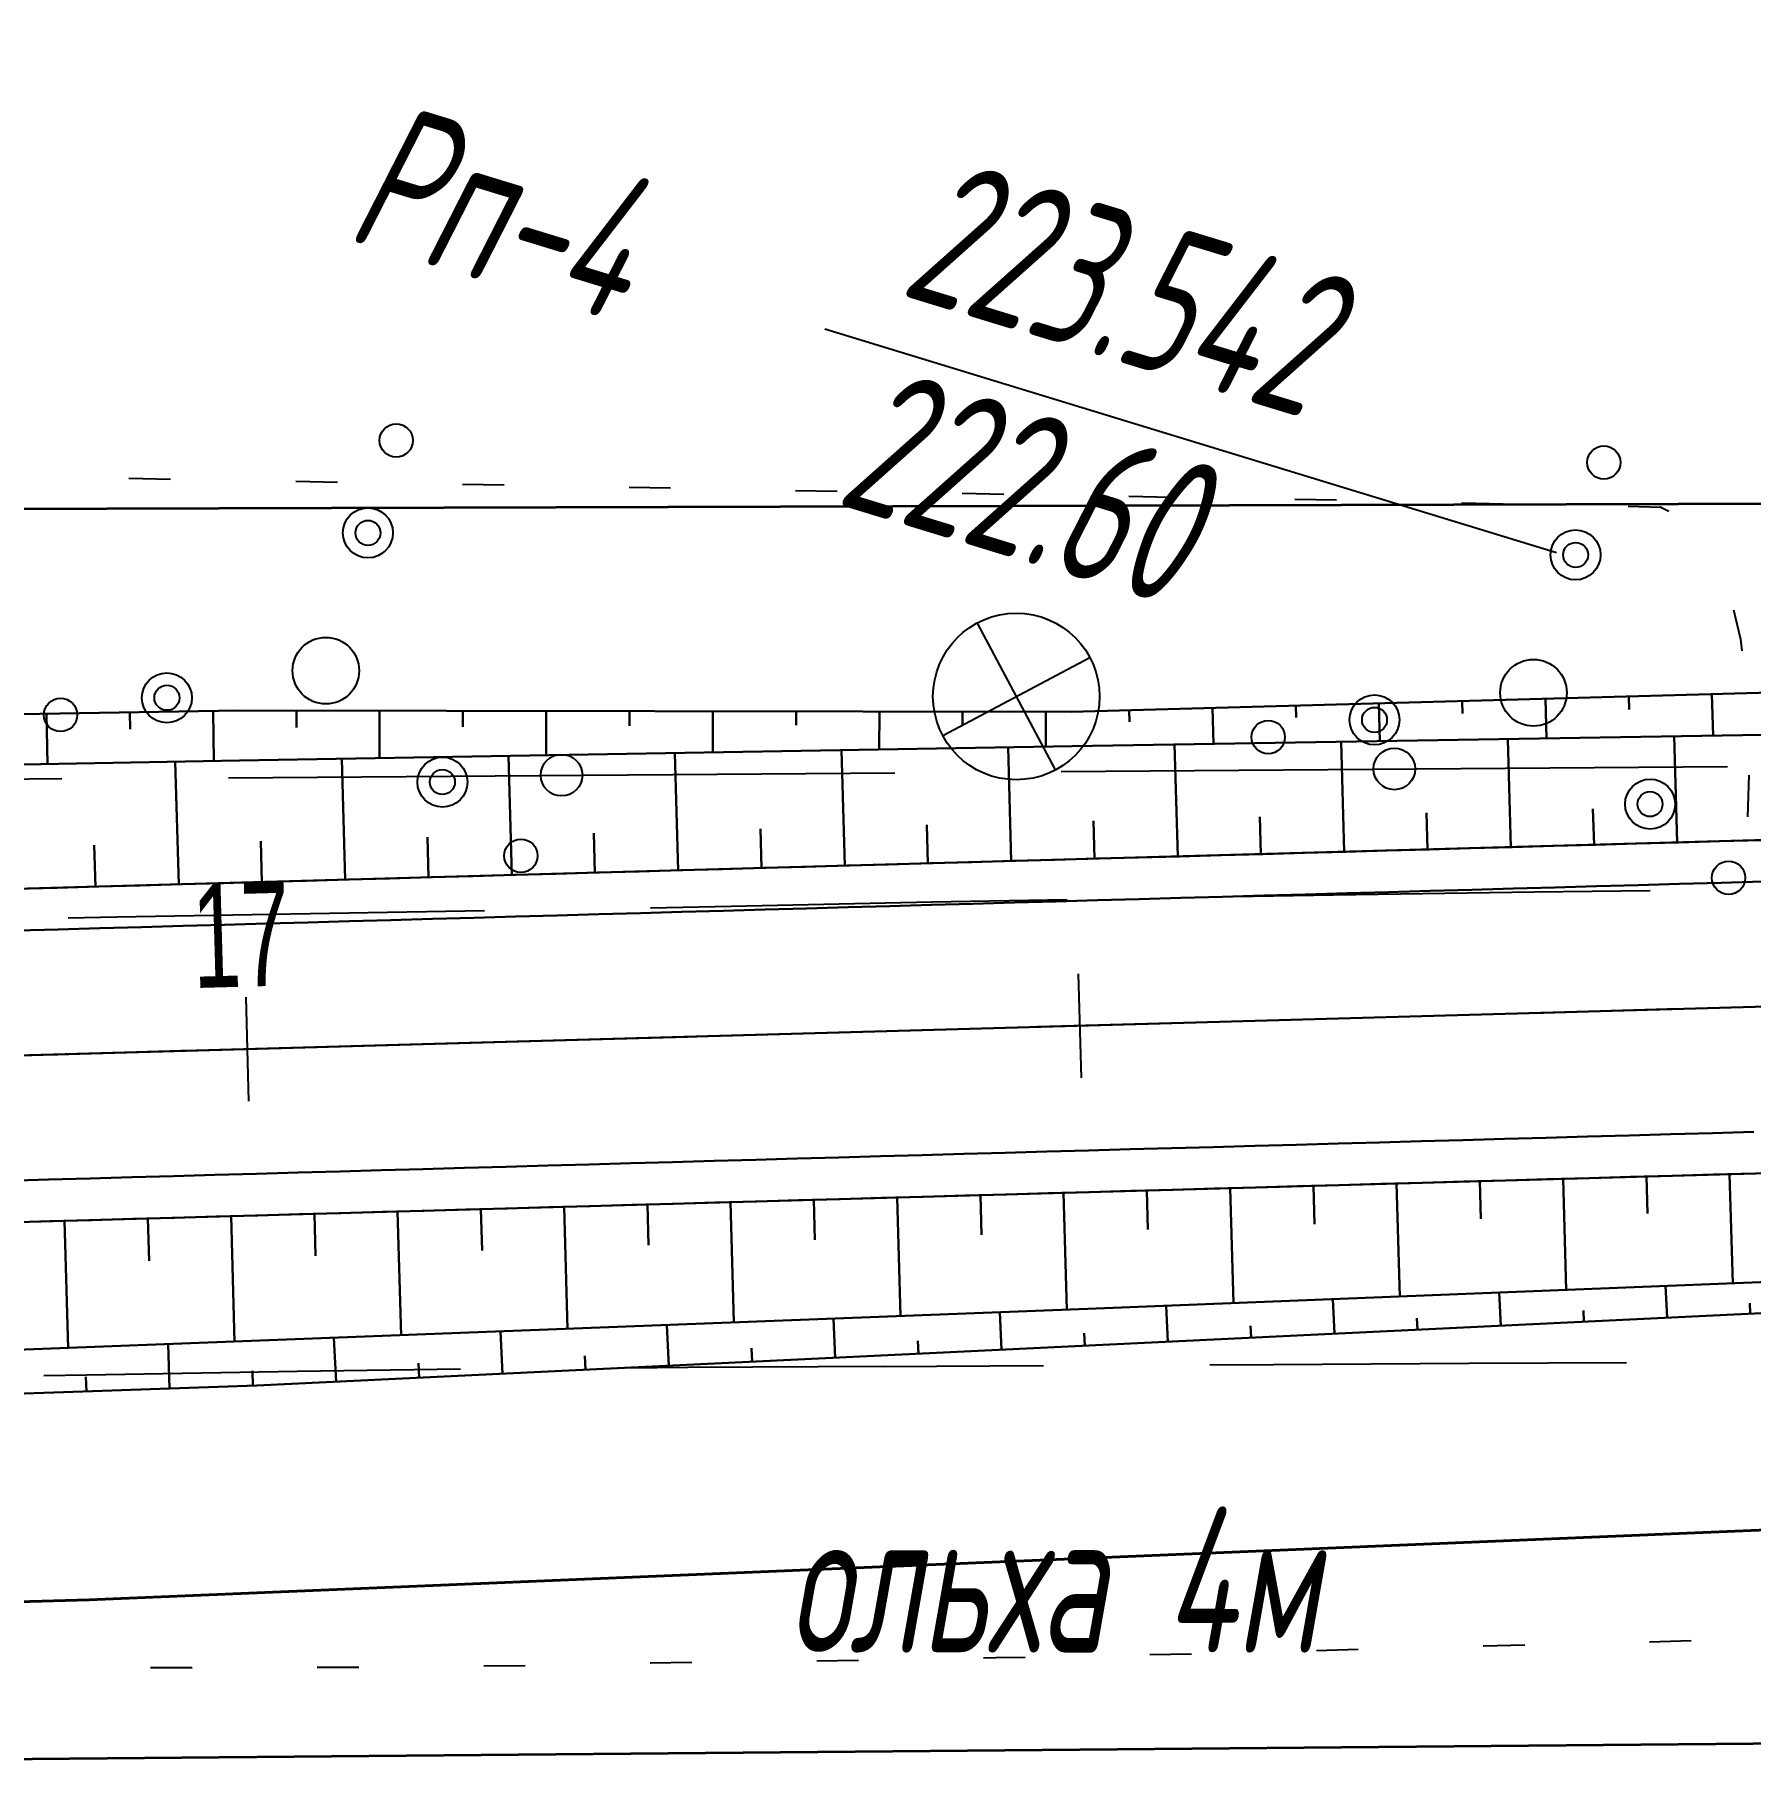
# Model space of a CAD drawing. Header units: millimetres. Extents: x -1799 to 6962, y -1020 to 4121.
# Drawn here: x -197.15 to -155.95, y 3314.35 to 3355.86 of the extents above; entities that cross this region are included whole.
import ezdxf
from ezdxf import colors
from ezdxf.entities.mleader import LeaderData, LeaderLine
from ezdxf.math import Vec2, Vec3

# ---------------------------------------------------------------- set-up
doc = ezdxf.new("R2010")
doc.units = ezdxf.units.MM
doc.linetypes.add('CONTI', pattern=[0])
doc.linetypes.add('STROT', pattern=[1.7, 0.5, -1.2])
for name, color, linetype, lineweight in [('10', 1, 'Continuous', 35), ('КОПИЯ_ОСЬ_13_ОТКОСЫ', 7, 'Continuous', 30), ('КОПИЯ_ОСЬ_ГРАНИЦЫ_ПОЛОС', 7, 'Continuous', 30), ('ОСЬ_ВЕРХ_ПОКРЫТИЯ_ГРАНИЦЫ_ПОЛОС', 7, 'Continuous', 30), ('ОСЬ_ВЕРХ_ПОКРЫТИЯ_ОСЬ', 1, 'Continuous', 30), ('Отметки', 5, 'Continuous', 30)]:
    doc.layers.add(name, color=color, linetype=linetype, lineweight=lineweight)
for name, color, linetype in [('_Ростелеком', 6, 'Continuous'), ('NAD_MDEFAULT', 7, 'CONTI'), ('PI_TTDEFAULT', 5, 'CONTI'), ('PLN_O', 7, 'CONTI'), ('SIT_LDEFAULT', 7, 'CONTI'), ('USLZNDEFAULT', 7, 'CONTI'), ('КОПИЯ_ОСЬ_ТАНГЕНСЫ', 1, 'Continuous'), ('ОСЬ_ВЕРХ_ПОКРЫТИЯ_ПИКЕТЫ', 1, 'Continuous'), ('ОСЬ_ВЕРХ_ПОКРЫТИЯ_ТАНГЕНСЫ', 1, 'Continuous'), ('разметка', 7, 'Continuous')]:
    doc.layers.add(name, color=color, linetype=linetype)
doc.styles.add('eskd', font='spds.shx', dxfattribs={"width": 1.2, "oblique": 15})
doc.styles.get("Standard").update_dxf_attribs({"font": 'arial.ttf'})
doc.styles.add('STYLE1', font='romand.shx', dxfattribs={"width": 0.9})
doc.styles.add('ГОСТ', font='', dxfattribs={"oblique": 15, "height": 4})
doc.styles.get('ГОСТ').set_extended_font_data('GOST type A')
doc.linetypes.add('кабель_связи_проект.', pattern='A,10,-1,["/",STYLE1,S=3,R=0,X=0,Y=-1.5],-4.1', length=15.1)

# ---------------------------------------------------------------- blocks, each defined once
blk = doc.blocks.new('BL_7')
at = {"color": 0}
for p, q in [((-1.4, 1.4), (1.4, -1.4)), ((-1.4, -1.4), (1.4, 1.4))]:
    blk.add_line(p, q, dxfattribs=at)
blk.add_circle((0, 0), 2, dxfattribs=at)
blk = doc.blocks.new('BL_2010')
at = {"color": 0}
for centre, radius in [((0, 5.78), 0.4), ((0, 3.46), 0.6), ((0, 3.46), 0.3), ((0, 0), 0.8), ((-3.46, -1.74), 0.6), ((3.46, -1.74), 0.6), ((-3.46, -1.74), 0.3), ((3.46, -1.74), 0.3), ((-5.78, -2.88), 0.4), ((5.78, -2.88), 0.4)]:
    blk.add_circle(centre, radius, dxfattribs=at)
blk = doc.blocks.new('_None')

msp = doc.modelspace()

# ---------------------------------------------------------------- linework, layer by layer
at = {"layer": '10'}
for points in [[(-360.3940356235744, 3343.983480735135), (-65.03403562370477, 3344.8734807348), (87.15596437670501, 3350.8734807348), (108.6359643766864, 3348.193480735098), (148.5759643766305, 3330.113480735024), (255.0959643766491, 3267.823480734986), (280.3259643766305, 3251.413480734837), (314.6459643764629, 3229.093480734539), (366.2559643763325, 3197.31348073521), (410.9159643764815, 3168.513480735396), (446.7359643763139, 3154.31348073521), (486.3459643766491, 3141.693480735098), (517.0159643765746, 3127.883480735508), (586.8459643766491, 3116.463480734651), (604.335964376407, 3112.893480735284), (723.3059643766119, 3088.593480734539), (842.1059643764256, 3064.31348073521), (1030.225964376537, 3025.883480735508), (1104.975964376537, 3010.613480735024)], [(1051.205964376519, 3001.583480734763), (974.5059643763325, 3016.913480734837), (912.2659643765746, 3029.913480734837), (802.7159643762952, 3052.773480735173), (731.245964376556, 3067.833480734763), (636.7759643763511, 3087.133480735508), (493.4559643765188, 3112.213480734651), (494.9859643763139, 3106.723480735359), (485.3159643763884, 3108.343480734539), (431.4659643762952, 3127.803480735433), (399.2859643765933, 3139.153480735061), (370.1459643764629, 3158.463480734651), (256.9559643765188, 3237.543480734726), (178.3259643766305, 3282.643480735284), (135.3159643763884, 3306.773480735173), (116.4659643762952, 3313.343480734539), (93.10596437642562, 3317.06348073521), (-267.6840356236116, 3313.81348073521), (-292.8940356235744, 3314.103480735247), (-344.7340356234254, 3319.753480734688)]]:
    msp.add_lwpolyline(points, dxfattribs=at)
at = {"layer": '_Ростелеком', "linetype": 'кабель_связи_проект.', "lineweight": 40, "ltscale": 0.25}
msp.add_lwpolyline([(-352.0277874414078, 3321.936123875354), (-297.633610854673, 3315.250894390431), (-195.8449323332079, 3318.278275068303), (-97.47882834381562, 3322.379782193725), (-4.691872364221126, 3324.984119039414), (27.73977681724682, 3325.193176728127), (61.86609928916187, 3322.861257936259), (98.78815718354053, 3316.912637230394), (116.5171747866352, 3313.688995851589), (135.6228131844637, 3307.069379623433), (148.0358726930663, 3301.674149566715), (187.1768598676226, 3282.715313869913), (226.0281582401458, 3259.144989557949), (267.5655902130038, 3231.163940126461), (320.962222384298, 3194.890487871518), (385.8027415436318, 3152.729664997582), (396.2818670327051, 3145.908782381018), (411.0999124810132, 3138.253396515188), (437.4320370437435, 3126.614063264255), (493.4811842029831, 3112.575521487196), (557.6835409831929, 3101.612633875956)], dxfattribs=at)
at = {"layer": 'NAD_MDEFAULT', "color": 0}
msp.add_line((-178.1747316236051, 3348.796090735507), (-160.6026316236148, 3343.423760735815), dxfattribs=at)
at = {"layer": 'PI_TTDEFAULT', "color": 5}
msp.add_point((-158.0982996235743, 3344.51921173503, 222.83), dxfattribs=at)
at = {"layer": 'PLN_O'}
for p, q in [((-212.4982996235976, 3337.879212735606), (-196.4982996235976, 3337.999215735507)), ((-192.4982996235976, 3338.01921173503), (-176.4982996235976, 3338.139214735863)), ((-172.4982996235976, 3338.169213734952), (-156.4982996235976, 3338.289216734854))]:
    msp.add_line(p, q, dxfattribs=at)
for centre in [(-184.4982996235976, 3338.079216734891), (-164.4982996235976, 3338.229210735683)]:
    msp.add_circle(centre, 0.5, dxfattribs=at)
at = {"layer": 'SIT_LDEFAULT', "color": 7}
for p, q in [((-194.8882996235534, 3345.20921473523), (-193.8882996235534, 3345.189217735467)), ((-190.8782996236023, 3345.139214735863), (-189.8782996236023, 3345.119217735169)), ((-186.8782996236023, 3345.069214735565), (-185.8782996236023, 3345.049218735111)), ((-182.8782996236023, 3344.999215735507), (-181.8782996236023, 3344.979210735683)), ((-178.8782996236023, 3344.919213734952), (-177.8782996236023, 3344.899216735189)), ((-174.8782996236023, 3344.849213735585), (-173.8782996236023, 3344.829216734891)), ((-170.8782996236023, 3344.779213735287), (-169.8782996236023, 3344.759217735765)), ((-166.8882996235534, 3344.70921473523), (-165.8882996235534, 3344.689217735467)), ((-162.8882996235534, 3344.619217735169), (-161.8882996235534, 3344.599213735585)), ((-158.8882996235534, 3344.539216734854), (-158.0982996235743, 3344.51921173503)), ((-158.0982996235743, 3344.51921173503), (-157.908299623572, 3344.419213734952)), ((-156.3582996235837, 3342.049218735111), (-156.1882996236, 3341.349213735585)), ((-156.1882996236, 3341.349213735585), (-156.158299623572, 3341.069214735565)), ((-155.9882996235883, 3338.079216734891), (-156.0182996235581, 3337.079216734891)), ((-172.3582996235837, 3335.089211735328), (-175.6082996235837, 3335.029213735287)), ((-165.9582996235604, 3335.199212734972), (-168.3582996235837, 3335.159211734695)), ((-161.1382996235534, 3335.26921173503), (-165.9582996235604, 3335.199212734972)), ((-158.3582996235837, 3335.299218735111), (-161.1382996235534, 3335.26921173503)), ((-195.1782996235906, 3334.669213734952), (-196.3482996235743, 3334.649216735189)), ((-190.0682996236046, 3334.759217735765), (-195.1782996235906, 3334.669213734952)), ((-186.3482996235743, 3334.819214735565), (-190.0682996236046, 3334.759217735765)), ((-180.4282996235906, 3334.929215735209), (-182.3582996235837, 3334.889214735863)), ((-175.6082996235837, 3335.029213735287), (-180.4282996235906, 3334.929215735209)), ((-182.9282996235906, 3323.849213735585), (-181.4682996235697, 3323.859215734911)), ((-181.4682996235697, 3323.859215734911), (-176.7782996235674, 3323.889214735863)), ((-176.7782996235674, 3323.879212735606), (-172.9282996235906, 3323.899216735189)), ((-168.9282996235906, 3323.919213734952), (-167.3982996235627, 3323.929215735209)), ((-167.3982996235627, 3323.929215735209), (-162.7082996235604, 3323.95921473523)), ((-162.7082996235604, 3323.95921473523), (-158.9282996235906, 3323.979210735683)), ((-196.9282996235906, 3323.659211734695), (-195.8982996235627, 3323.679215735209)), ((-195.8982996235627, 3323.679215735209), (-190.8482996235743, 3323.76921173503)), ((-190.8482996235743, 3323.76921173503), (-186.9282996235906, 3323.819214735565)), ((-162.368299623593, 3317.169213734952), (-161.368299623593, 3317.199212734972)), ((-158.368299623593, 3317.26921173503), (-157.368299623593, 3317.299218735111)), ((-182.368299623593, 3316.759217735765), (-181.368299623593, 3316.779213735287)), ((-178.368299623593, 3316.809212735307), (-177.368299623593, 3316.829216734891)), ((-174.368299623593, 3316.879212735606), (-174.0682996236046, 3316.889214735863)), ((-174.0682996236046, 3316.889214735863), (-173.368299623593, 3316.899216735189)), ((-170.368299623593, 3316.95921473523), (-169.368299623593, 3316.979210735683)), ((-166.368299623593, 3317.059212735307), (-165.368299623593, 3317.089211735328)), ((-194.368299623593, 3316.649216735189), (-193.368299623593, 3316.649216735189)), ((-190.368299623593, 3316.659211734695), (-189.368299623593, 3316.659211734695)), ((-186.368299623593, 3316.689217735467), (-185.368299623593, 3316.699212734972))]:
    msp.add_line(p, q, dxfattribs=at)
at = {"layer": 'КОПИЯ_ОСЬ_13_ОТКОСЫ'}
for points in [[(-262.0263770768561, 3333.693579789636), (-261.5060233900058, 3333.700872410473), (-255.5195731946933, 3333.806524265942), (-244.5306815931308, 3334.033147801098), (-6.505290968130794, 3340.697271336255), (-0.7839774915682938, 3340.84546469563), (3.033039109994206, 3340.935735691723), (12.58613969593171, 3341.116582859692), (19.28206254749421, 3341.191595066723), (25.02693559436921, 3341.212408055005), (30.77669145374421, 3341.185613621411), (36.53071977405671, 3341.10425375813), (42.28841020374421, 3340.96118735188)], [(-259.6262527540293, 3338.560917294969), (-251.6545120313731, 3338.640568173875), (-248.6590591505137, 3338.652744687547), (-247.6599746778575, 3338.659489072313), (-244.6612258985606, 3338.694309628953), (-232.2624221876231, 3338.910526669969), (-222.2641616895762, 3339.117802060594), (-212.2653823927012, 3339.297581113328), (-192.2668472364512, 3339.629642880906), (-172.2581802442637, 3339.599827207078), (-152.265809638795, 3340.151798642625), (-112.2761856153575, 3341.082828916063)], [(-156.87201081067, 3340.024631894578), (-156.8445449903575, 3339.02899590825)], [(-256.6051444837558, 3337.238897312817), (-244.6251640150058, 3337.407781590161), (-212.2307548353183, 3338.060064305005), (-192.2333183118808, 3338.430120457348), (-172.2351493665683, 3338.77612875813), (-132.2378349134433, 3339.433294285473), (-112.2418632337558, 3339.855291355786)], [(-256.6051345899668, 3337.238895810594), (-244.625184638795, 3337.407810605516), (-212.2307144239512, 3338.060062802781), (-192.2332779005137, 3338.430118955125), (-172.2351089552012, 3338.776157773485), (-132.2378555372325, 3339.433262265672), (-112.2418228223887, 3339.855289853563)], [(-192.8660293653575, 3339.619694150438), (-192.8460708692637, 3338.418766416063)], [(-190.86615143567, 3339.627537168016), (-190.8667007520762, 3339.227177060594)], [(-188.86615143567, 3339.624576962938), (-188.8677993848887, 3338.488346494188)], [(-186.86615143567, 3339.621586240281), (-186.8667007520762, 3339.242832578172)], [(-184.86615143567, 3339.618626035203), (-184.8677383497325, 3338.557560361375)], [(-182.86615143567, 3339.615635312547), (-182.86663971692, 3339.261936582078)], [(-180.86615143567, 3339.612644589891), (-180.86761627942, 3338.626774228563)], [(-178.86615143567, 3339.609684384813), (-178.86663971692, 3339.281040585985)], [(-176.86615143567, 3339.606693662156), (-176.8674942091075, 3338.69598809575)], [(-174.86615143567, 3339.6037029395), (-174.8665786817637, 3339.300144589891)], [(-172.86615143567, 3339.600742734422), (-172.867372138795, 3338.765201962938)], [(-170.8667007520762, 3339.638248837938), (-170.8590103223887, 3339.359836972703)], [(-168.8674331739512, 3339.693455136766), (-168.8436294630137, 3338.831882871141)], [(-166.8682266309825, 3339.748630918016), (-166.86029206067, 3339.46146050786)], [(-164.8689590528575, 3339.803837216844), (-164.843934638795, 3338.897587216844)], [(-162.8697525098887, 3339.859043515672), (-162.8613906934825, 3339.556950009813)], [(-160.8704849317637, 3339.9142498145), (-160.8442398145762, 3338.963291562547)], [(-158.8712173536387, 3339.96942559575), (-158.862489326295, 3339.652470029344)], [(-196.8654800489512, 3339.553287900438), (-196.845399482545, 3338.34476128911)], [(-194.8657852247325, 3339.586491025438), (-194.859071357545, 3339.18362847661)], [(-169.7007255384433, 3336.12817953938), (-169.7760429212558, 3338.816534031567)], [(-165.7023124525058, 3336.240118015942), (-165.7762870618808, 3338.882268894848)], [(-161.7038993665683, 3336.352117527661), (-161.7765312025058, 3338.94800375813)], [(-157.7054862806308, 3336.464056004223), (-157.7768974134433, 3339.013677586255)], [(-193.6913261243808, 3335.456487644848), (-193.7738456556308, 3338.40161703938)], [(-189.6929130384433, 3335.568487156567), (-189.7742118665683, 3338.472661961255)], [(-185.6944999525058, 3335.68042563313), (-185.7745780775058, 3338.541875828442)], [(-181.6960868665683, 3335.792364109692), (-181.7749442884433, 3338.61108969563)], [(-177.6976737806308, 3335.904302586255), (-177.7753104993808, 3338.680303562817)], [(-173.6992606946933, 3336.016241062817), (-173.7756767103183, 3338.749517430005)], [(-163.7031669446933, 3336.296087254223), (-163.7278251478183, 3337.176824558911)], [(-159.7047538587558, 3336.408086765942), (-159.7289237806308, 3337.273382176098)], [(-179.6968192884433, 3335.848333347973), (-179.7231864759433, 3336.787908543286)], [(-175.6984062025058, 3335.960271824536), (-175.7242851087558, 3336.885625828442)], [(-171.6999931165683, 3336.072210301098), (-171.7255058118808, 3336.983282078442)], [(-167.7015800306308, 3336.184148777661), (-167.7266044446933, 3337.080266941723)], [(-195.6905937025058, 3335.400518406567), (-195.7184257337558, 3336.394903172192)], [(-191.6921806165683, 3335.512517918286), (-191.7196464368808, 3336.494207371411)], [(-187.6937675306308, 3335.624456394848), (-187.7208671400058, 3336.592473972973)], [(-183.6953544446933, 3335.736394871411), (-183.7219657728183, 3336.69019125813)], [(-261.9133945052945, 3325.578996470583), (-256.3129274207949, 3325.710579522339), (-237.0368043739199, 3326.239876397339), (-13.99700945204495, 3332.487129815308), (-4.386657889544949, 3332.686775811401), (0.3659055870175507, 3332.775215752808), (9.86102277451755, 3332.911873467651), (17.44744855576755, 3332.965401299683), (23.13104230576755, 3332.962105401245), (28.80902082139255, 3332.914070733276), (34.48089582139255, 3332.814583428589), (40.14569074326755, 3332.656807549683)], [(-158.4468385536074, 3328.441170342651), (-158.4219362098574, 3327.552071221558)], [(-156.4475709754824, 3328.497139580933), (-156.3742067176699, 3325.876106866089)], [(-174.4404908973574, 3327.993172295776), (-174.4138795692324, 3327.04340422937)], [(-172.4413453895449, 3328.049202569214), (-172.3627321082949, 3325.243660577026)], [(-170.4420778114199, 3328.105171807495), (-170.4158326942324, 3327.169991143433)], [(-168.4428102332949, 3328.161202080933), (-168.3655397254824, 3325.401619561401)], [(-166.4436647254824, 3328.217171319214), (-166.4179078895449, 3327.29731047937)], [(-164.4443971473574, 3328.273140557495), (-164.3684694129824, 3325.559761651245)], [(-162.4452516395449, 3328.329170830933), (-162.4198610145449, 3327.424690850464)], [(-160.4459840614199, 3328.385140069214), (-160.3712770301699, 3325.717964776245)], [(-188.4349977332949, 3327.601204522339), (-188.3516237098574, 3324.625618584839)], [(-186.4358522254824, 3327.65717376062), (-186.4080201942324, 3326.665352471558)], [(-184.4365846473574, 3327.713204034058), (-184.3544313270449, 3324.778816827026)], [(-182.4374391395449, 3327.769173272339), (-182.4099733192324, 3326.791084893433)], [(-180.4381715614199, 3327.825203545776), (-180.3571168739199, 3324.932869561401)], [(-178.4389039832949, 3327.881172784058), (-178.4119264442324, 3326.917061455933)], [(-176.4397584754824, 3327.937203057495), (-176.3599244911074, 3325.08783782312)], [(-254.2157594520449, 3322.149422295776), (-244.2090455848574, 3322.549629815308), (-234.2157594520449, 3322.93158782312), (-203.0352174598574, 3324.070564873901), (-171.8566285926699, 3325.263435967651), (-131.8851930457949, 3326.845223077026), (-111.8970338661074, 3327.544136651245)], [(-254.215747736851, 3322.149434494239), (-244.2090033520853, 3322.549642013771), (-234.2157782544291, 3322.931569504005), (-203.0352057446635, 3324.070546554786), (-171.856616877476, 3325.263448166114), (-131.8852423657572, 3326.845204757911), (-111.8969611157572, 3327.54411833213)], [(-196.4319459754824, 3327.377205498901), (-196.3463746864199, 3324.321907647339)], [(-194.4326783973574, 3327.433235772339), (-194.4041139442324, 3326.414803155151)], [(-192.4334108192324, 3327.48920501062), (-192.3489381629824, 3324.473335869995)], [(-190.4342653114199, 3327.545235284058), (-190.4060670692324, 3326.539925225464)], [(-253.194263361851, 3321.453114914161), (-251.1899603833353, 3321.502858566505), (-250.1884955395853, 3321.536153244239), (-249.1875494946635, 3321.577626632911), (-248.1867255200541, 3321.611287521583), (-246.1855658520853, 3321.662984298927), (-245.1856879223978, 3321.697957443458), (-244.1863287915385, 3321.739949630958), (-234.1902960766947, 3322.021932052833), (-231.7908209790385, 3322.074147629005), (-211.801441096226, 3322.732076095802), (-191.8128546704447, 3323.420003341896), (-151.8511237134135, 3325.347615646583), (-141.8589362134135, 3325.761525558692), (-131.8658331860697, 3326.152486252052), (-111.8792609204447, 3326.911366867286)], [(-165.940112971226, 3324.668019699317), (-165.9800909985697, 3325.495992111427)], [(-161.944751643101, 3324.860738205177), (-161.9830206860697, 3325.654164718849)], [(-157.9494513501322, 3325.053456711036), (-157.986011408726, 3325.812337326271)], [(-173.930835627476, 3324.282552170021), (-173.9741705884135, 3325.180715011817)], [(-169.935474299351, 3324.47527067588), (-169.9771002759135, 3325.337819504005)], [(-159.9470709790385, 3324.957082199317), (-159.9598273266947, 3325.221578048927)], [(-155.9517706860697, 3325.149800705177), (-155.9639777173197, 3325.402791427833)], [(-185.916919611851, 3323.704396652442), (-185.965747736851, 3324.716939377052)], [(-181.921558283726, 3323.897115158302), (-181.9684943188822, 3324.870656418067)], [(-177.926196955601, 3324.089833664161), (-177.9713019360697, 3325.025258468849)], [(-171.9331549634135, 3324.378926681739), (-171.9476202954447, 3324.678304123146)], [(-167.9377936352885, 3324.571645187599), (-167.9516486157572, 3324.859151291114)], [(-163.9424323071635, 3324.764363693458), (-163.955737971226, 3325.040364670021)], [(-193.9088019360697, 3323.347859787208), (-193.945484064976, 3324.412740158302)], [(-189.912280939976, 3323.511678146583), (-189.9630011548197, 3324.564107345802)], [(-179.9238776196635, 3323.993489670021), (-179.9395026196635, 3324.317983078224)], [(-175.9285162915385, 3324.18620817588), (-175.943530939976, 3324.498006271583)], [(-187.9146002759135, 3323.608022140724), (-187.9315070141947, 3323.958852218849)], [(-183.9192389477885, 3323.800740646583), (-183.9355353345072, 3324.138265060646)], [(-195.907642268101, 3323.279073166114), (-195.9196661938822, 3323.629537033302)], [(-191.9099616040385, 3323.416646408302), (-191.9222296704447, 3323.771596359474)]]:
    msp.add_lwpolyline(points, dxfattribs=at)
at = {"layer": 'КОПИЯ_ОСЬ_ГРАНИЦЫ_ПОЛОС'}
for points in [[(-197.6093886405197, 3335.347372365569), (-196.6110581276207, 3335.375335008291), (-195.6127276146053, 3335.403297655669), (-194.6143971016481, 3335.431260299322), (-193.6160665886619, 3335.459222944838), (-192.6177360757338, 3335.487185591285), (-191.6194055628057, 3335.51514823587), (-190.6210750498776, 3335.543110880454), (-189.6227445369204, 3335.57107352597), (-188.6244140239633, 3335.599036170554), (-187.6260835109479, 3335.626998814208), (-186.6277529980489, 3335.654961460655), (-185.6294224850917, 3335.682924104308), (-184.6310919721054, 3335.710886750755), (-183.6327614591773, 3335.738849397202), (-182.634430946162, 3335.766812041787), (-181.6361004332339, 3335.794774687302), (-180.6377699203058, 3335.822737331887), (-179.6394394073486, 3335.850699977403), (-178.6411088943914, 3335.878662622918), (-177.6427783814052, 3335.906625268434), (-176.6444478684771, 3335.934587912087), (-175.6461173555199, 3335.962550559466), (-174.6477868425336, 3335.990513203119), (-173.6494563295764, 3336.018475848635), (-172.6511258166192, 3336.046438493219), (-171.6527953036621, 3336.074401138735), (-170.6544647907049, 3336.10236378332), (-169.6561342777477, 3336.130326427904), (-168.6578037648196, 3336.158289072489), (-167.6594732518333, 3336.186251719867), (-166.6611427388762, 3336.214214364451), (-165.6628122258899, 3336.242177009967), (-164.6644817129327, 3336.270139657346), (-163.6661512000046, 3336.298102300068), (-162.6678206870765, 3336.326064945583), (-161.6694901741193, 3336.354027589236), (-160.6711596611331, 3336.381990235684), (-159.6728291481177, 3336.409952881199), (-158.6744986352769, 3336.437915525784), (-157.6761681222615, 3336.4658781713), (-156.6778376093043, 3336.493840816815), (-155.6795070964054, 3336.521803460469)], [(-197.7875237670578, 3327.339245413815), (-196.7886636380481, 3327.367222892505), (-195.789803507234, 3327.395200371196), (-194.7909433735385, 3327.42317785268), (-193.792083247381, 3327.451155329508), (-192.7932231127834, 3327.479132810061), (-191.7943629829006, 3327.507110289683), (-190.7955028511551, 3327.535087770236), (-189.7966427221454, 3327.563065248926), (-188.7977825903708, 3327.591042728548), (-187.798922460488, 3327.619020207238), (-186.800062327753, 3327.646997687792), (-185.8012021988015, 3327.674975166482), (-184.8023420669979, 3327.702952646104), (-183.803481937086, 3327.730930124794), (-182.8046218034196, 3327.758907606279), (-181.8057616763308, 3327.786885084038), (-180.8069015427227, 3327.814862564591), (-179.808041413713, 3327.842840043281), (-178.8091812838302, 3327.87081752104), (-177.8103211492034, 3327.898795002525), (-176.8114610212124, 3327.926772481215), (-175.8126008894378, 3327.954749960837), (-174.8137407594968, 3327.982727439527), (-173.8148806258596, 3328.010704921012), (-172.8160204978103, 3328.038682399702), (-171.8171603651044, 3328.066659880255), (-170.8183002360947, 3328.094637358946), (-169.8194401043493, 3328.122614838568), (-168.8205799744082, 3328.150592317258), (-167.8217198435359, 3328.178569795949), (-166.8228597099569, 3328.206547277433), (-165.8239995828098, 3328.234524755192), (-164.8251394510353, 3328.262502233883), (-163.8262793183294, 3328.290479714436), (-162.8274191874862, 3328.318457194989), (-161.8285590585347, 3328.346434673679), (-160.8296989267601, 3328.374412153301), (-159.83083879679, 3328.402389631991), (-158.8319786641132, 3328.430367112544), (-157.8331185351617, 3328.458344591235), (-156.8342584033289, 3328.486322070857), (-155.8353982715544, 3328.51429955141)]]:
    msp.add_lwpolyline(points, dxfattribs=at)
at = {"layer": 'КОПИЯ_ОСЬ_ТАНГЕНСЫ'}
msp.add_line((-395.2782996241494, 3325.809214735788), (127.0106814990086, 3340.438219125767), dxfattribs=at)
at = {"layer": 'ОСЬ_ВЕРХ_ПОКРЫТИЯ_ГРАНИЦЫ_ПОЛОС', "linetype": 'Continuous'}
for points in [[(-197.6091234996475, 3335.347379791004), (-196.6107929866903, 3335.375342437451), (-195.612462473704, 3335.403305081104), (-194.6141319607759, 3335.431267727551), (-193.6158014477896, 3335.459230371204), (-192.6174709348616, 3335.48719301672), (-191.6191404218753, 3335.515155662236), (-190.6208099089472, 3335.543118305889), (-189.62247939599, 3335.571080950474), (-188.6241488830037, 3335.599043596921), (-187.6258183700756, 3335.627006240574), (-186.6274878571185, 3335.654968887952), (-185.6291573441322, 3335.682931533468), (-184.630826831175, 3335.710894178053), (-183.6324963182178, 3335.738856823568), (-182.6341658052897, 3335.766819468153), (-181.6358352923035, 3335.7947821146), (-180.6375047793463, 3335.822744759184), (-179.6391742664182, 3335.8507074047), (-178.6408437534319, 3335.878670049285), (-177.6425132404747, 3335.9066326948), (-176.6441827275175, 3335.934595339385), (-175.6458522145313, 3335.962557984901), (-174.6475217016032, 3335.990520628554), (-173.6491911886751, 3336.018483275001), (-172.6508606757179, 3336.046445920517), (-171.6525301627316, 3336.074408566033), (-170.6541996497162, 3336.102371210617), (-169.6558691368464, 3336.13033385427), (-168.6575386238601, 3336.158296500717), (-167.6592081109029, 3336.186259144371), (-166.6608775979748, 3336.214221791749), (-165.6625470849594, 3336.242184437265), (-164.6642165720314, 3336.270147081849), (-163.6658860590742, 3336.298109727365), (-162.6675555461461, 3336.32607237195), (-161.6692250331598, 3336.354035017465), (-160.6708945201735, 3336.38199766205), (-159.6725640072164, 3336.409960307566), (-158.6742334942883, 3336.43792295215), (-157.6759029813311, 3336.465885598597), (-156.6775724683739, 3336.493848243182), (-155.6792419553876, 3336.521810888697)], [(-155.6512435295062, 3335.522202920553), (-156.6495740424634, 3335.494240275969), (-157.6479045553915, 3335.466277630453), (-158.6462350683778, 3335.438314983075), (-159.644565581335, 3335.410352342215), (-160.6428960942922, 3335.382389694837), (-161.6412266072202, 3335.354427049321), (-162.6395571201483, 3335.326464404737), (-163.6378876331637, 3335.298501759221), (-164.63621814615, 3335.270539114636), (-165.6345486591072, 3335.242576468189), (-166.6328791720352, 3335.214613824536), (-167.6312096849633, 3335.186651178089), (-168.6295401979787, 3335.158688533505), (-169.6278707109068, 3335.130725887989), (-170.626201223864, 3335.102763244336), (-171.6245317368503, 3335.07480059882), (-172.6228622497201, 3335.046837954235), (-173.6211927627355, 3335.01887530872), (-174.6195232757218, 3334.990912662272), (-175.617853788679, 3334.962950016757), (-176.6161843016071, 3334.934987372172), (-177.6145148145351, 3334.907024726656), (-178.6128453274923, 3334.879062082072), (-179.6111758404786, 3334.851099435625), (-180.6095063534358, 3334.82313679104), (-181.6078368664221, 3334.795174145524), (-182.6061673793502, 3334.767211500009), (-183.6044978923073, 3334.739248855424), (-184.6028284052645, 3334.711286209908), (-185.6011589182217, 3334.683323564393), (-186.5994894311789, 3334.655360920739), (-187.5978199441361, 3334.627398276155), (-188.5961504571223, 3334.599435630639), (-189.5944809700795, 3334.571472984192), (-190.5928114830076, 3334.543510339608), (-191.5911419959939, 3334.515547695023), (-192.5894725089511, 3334.487585049507), (-193.5878030219083, 3334.459622404923), (-194.5861335348363, 3334.431659759407), (-195.5844640477644, 3334.40369711296), (-196.5827945607798, 3334.375734468375), (-197.5811250737079, 3334.347771823791)]]:
    msp.add_lwpolyline(points, dxfattribs=at)
at = {"layer": 'ОСЬ_ВЕРХ_ПОКРЫТИЯ_ГРАНИЦЫ_ПОЛОС', "linetype": 'Continuous', "lineweight": 30}
for points in [[(-155.8631315576695, 3329.513914944989), (-156.8619916884836, 3329.485937464436), (-157.8608518193269, 3329.457959985745), (-158.8597119501992, 3329.429982504261), (-159.8585720810715, 3329.40200502557), (-160.8574322119148, 3329.37402754688), (-161.8562923427289, 3329.346050067258), (-162.8551524736013, 3329.318072588568), (-163.8540126044445, 3329.290095108015), (-164.8528727352295, 3329.262117628393), (-165.8517328661019, 3329.234140149702), (-166.8505929969451, 3329.206162669149), (-167.8494531277884, 3329.178185190459), (-168.8483132586316, 3329.150207711768), (-169.8471733894457, 3329.122230232147), (-170.8460335203181, 3329.094252750662), (-171.8448936511904, 3329.066275271972), (-172.8437537820337, 3329.038297794213), (-173.8426139128478, 3329.01032031366), (-174.8414740437202, 3328.982342832175), (-175.8403341745343, 3328.954365354416), (-176.8391943053484, 3328.926387875726), (-177.8380544362499, 3328.898410394241), (-178.8369145671222, 3328.870432917413), (-179.8357746979364, 3328.842455438723), (-180.8346348287796, 3328.814477957239), (-181.8334949596519, 3328.786500476685), (-182.832355090437, 3328.758522999858), (-183.8312152212802, 3328.730545519305), (-184.8300753521526, 3328.702568039683), (-185.8289354830249, 3328.674590558198), (-186.827795613839, 3328.646613080439), (-187.8266557447405, 3328.618635600817), (-188.8255158755546, 3328.590658121196), (-189.8243760063688, 3328.562680642505), (-190.8232361372411, 3328.534703163815), (-191.8220962680552, 3328.506725683262), (-192.8209563988985, 3328.47874820364), (-193.8198165297417, 3328.45077072495), (-194.8186766605559, 3328.422793244396), (-195.8175367914573, 3328.394815764775), (-196.8163969222715, 3328.366838287016), (-197.8152570530856, 3328.338860807394)], [(-155.8351331315844, 3328.514306977776), (-156.8339932614672, 3328.486329497223), (-157.8328533941731, 3328.458352018532), (-158.8317135222514, 3328.430374537048), (-159.8305736559178, 3328.402397058358), (-160.829433786761, 3328.374419579667), (-161.8282939166438, 3328.346442100045), (-162.8271540484475, 3328.318464621355), (-163.8260141774281, 3328.290487140802), (-164.8248743091444, 3328.26250966118), (-165.8237344409481, 3328.23453218249), (-166.8225945699287, 3328.206554701937), (-167.8214547026346, 3328.178577223246), (-168.8203148334778, 3328.150599744556), (-169.8191749633606, 3328.122622264934), (-170.8180350923703, 3328.094644783449), (-171.8168952260366, 3328.066667304759), (-172.8157553578112, 3328.038689827), (-173.8146154858314, 3328.010712346447), (-174.8134756157724, 3327.982734864962), (-175.8123357503118, 3327.954757387203), (-176.8111958801946, 3327.926779908513), (-177.8100560083021, 3327.898802427028), (-178.8089161438311, 3327.870824950201), (-179.8077762727826, 3327.84284747151), (-180.8066364008318, 3327.814869990026), (-181.8054965326355, 3327.786892509473), (-182.8043566671458, 3327.758915032645), (-183.8032167942638, 3327.730937552092), (-184.8020769260675, 3327.70296007247), (-185.8009370550772, 3327.674982590986), (-186.7997971896166, 3327.647005113226), (-187.7986573186554, 3327.619027633605), (-188.7975174494695, 3327.591050153983), (-189.796377581215, 3327.563072675292), (-190.7952377120873, 3327.535095196602), (-191.7940978410388, 3327.507117716049), (-192.7929579728134, 3327.479140236427), (-193.7918181045879, 3327.451162757737), (-194.7906782335394, 3327.423185277184), (-195.7895383653722, 3327.395207797562), (-196.788398498049, 3327.367230319803), (-197.7872586270005, 3327.339252840181)]]:
    msp.add_lwpolyline(points, dxfattribs=at)
at = {"layer": 'ОСЬ_ВЕРХ_ПОКРЫТИЯ_ОСЬ'}
msp.add_lwpolyline([(-253.3428865034857, 3329.789096399595), (-244.4451571554728, 3330.03396153861), (-244.4451571554728, 3330.03396153861), (-14.0716196577032, 3336.486587601167)], dxfattribs=at)
at = {"layer": 'ОСЬ_ВЕРХ_ПОКРЫТИЯ_ПИКЕТЫ'}
for p, q in [((-172.0120490452882, 3330.812279675541), (-172.082045110079, 3333.311299594504)), ((-192.0042083898352, 3330.252311157447), (-192.0742044545677, 3332.751331077342)), ((-192.0042083898352, 3330.252311157447), (-192.0742044545677, 3332.751331077342))]:
    msp.add_line(p, q, dxfattribs=at)
at = {"layer": 'ОСЬ_ВЕРХ_ПОКРЫТИЯ_ТАНГЕНСЫ'}
msp.add_line((-395.2782996241494, 3325.809214735788), (127.0106814990086, 3340.438219125767), dxfattribs=at)
at = {"layer": 'разметка', "linetype": 'STROT', "lineweight": 30, "ltscale": 7}
msp.add_lwpolyline([(-644.7124232890401, 3539.457382372965), (-644.7124232894766, 3539.457382372034, 0.01084846444656764), (-599.217755925978, 3492.376214609866, 0.02603899819469037), (-521.3010764214469, 3423.363421098714, 0.004470650870625068), (-497.6532553043126, 3404.903666046833, 0.01259738339602268), (-469.1451880489385, 3383.510186199484, 0.1220527855261428), (-334.3334549109477, 3332.010778702249, 0.03627877827300437), (-244.4451578576318, 3330.033961519052), (-14.07161898488084, 3336.486587619794, -0.03749816416396387), (75.81667809774262, 3334.509770435666, -0.07973606733668659), (167.1628230187725, 3308.130665528041, -0.03749886606686302), (244.2665668807549, 3261.883219469723), (343.3399153141745, 3195.509520385799, 0.03749816413622008), (420.4436605408646, 3149.262073411991, 0.02327905670116825), (446.2272231371699, 3138.551346660045, 0.0374642772226293), (533.4049961790824, 3116.554754916963), (1022.921176643324, 3018.766647502233), (1022.921176643207, 3018.766647502233)], format="xyb", dxfattribs=at)

# ---------------------------------------------------------------- block references
at = {"layer": 'USLZNDEFAULT', "color": 7, "rotation": 342.9999999999999}
for name, p in [('BL_2010', (-190.158299623572, 3340.589211735328)), ('BL_2010', (-161.158299623572, 3340.059212735307)), ('BL_7', (-173.5782996235557, 3339.969216735487))]:
    msp.add_blockref(name, p, dxfattribs=at)

# ---------------------------------------------------------------- texts
at = {"layer": 'NAD_MDEFAULT', "color": 7, "style": 'eskd', "oblique": 10, "width": 0.8}
for s, p in [(' Рп-4', (-191.1099696236106, 3351.378319735092)), (' 223.542', (-177.790993623601, 3350.051240735141)), (' 222.60', (-179.3259446236098, 3345.030640734744))]:
    msp.add_text(s, height=3.5, rotation=342.9999999999999, dxfattribs=at).set_placement(p)
msp.add_text('ольха 4м', height=3.5, dxfattribs=at).set_placement((-179.0394436235565, 3317.009381735151))
at = {"layer": 'ОСЬ_ВЕРХ_ПОКРЫТИЯ_ПИКЕТЫ', "width": 0.6}
msp.add_text('17', height=2.5, rotation=1.604401302482, dxfattribs=at).set_placement((-193.3307140201705, 3332.966235034552))

# ---------------------------------------------------------------- leaders
at = {"layer": 'Отметки', "ltscale": 0.2}
ml = msp.add_multileader_mtext('Standard', dxfattribs=at)
ml.set_content('223,88', color=256, style='ГОСТ')
ml.set_leader_properties()
ml.set_arrow_properties(name='NONE')
ml.build(insert=Vec2(0, 0))
ml.multileader.update_dxf_attribs({"text_left_attachment_type": 6, "text_right_attachment_type": 6, "dogleg_length": 0.36, "arrow_head_size": 2})
ctx = ml.context
ctx.base_point, ctx.arrow_head_size, ctx.landing_gap_size, ctx.plane_origin, ctx.plane_x_axis, ctx.plane_y_axis = Vec3(-167.2512633001926, 3368.467617009533), 2, 0, Vec3(-141.2462900741284, 3299.498804171954), Vec3(0.9998818020819358, 0.01537471513170407), Vec3(-0.01537471513170407, 0.9998818020819358)
ctx.left_attachment, ctx.right_attachment, ctx.text_align_type = 6, 6, 2
notes = []
notes.append((ctx, [(1, (1, 1, 0), (-146.3560028039119, 3368.788913663861), (-0.9998818020819357, -0.01537471513170407), 0.3600000000000001, [(0, [(-146.8585196472031, 3332.764403929387)], 0, [])])]))
ctx.mtext.insert, ctx.mtext.text_direction, ctx.mtext.rotation, ctx.mtext.alignment, ctx.mtext.line_spacing_style, ctx.mtext.flow_direction = Vec3(-146.7866905361498, 3373.383263882634), Vec3(0.9998818020819356, 0.01537471513170407), 0.01537532091345149, 3, 2, 5
for ctx, leaders in notes:
    for number, flags, end, landing, length, lines in leaders:
        leader = LeaderData()
        leader.index, (leader.has_last_leader_line, leader.has_dogleg_vector, leader.attachment_direction) = number, flags
        leader.last_leader_point, leader.dogleg_vector, leader.dogleg_length = Vec3(end), Vec3(landing), length
        for number, points, colour, breaks in lines:
            line = LeaderLine()
            line.index, line.vertices, line.color, line.breaks = number, Vec3.list(points), colors.encode_raw_color(colour), breaks
            leader.lines.append(line)
        ctx.leaders.append(leader)

doc.saveas('drawing.dxf')
